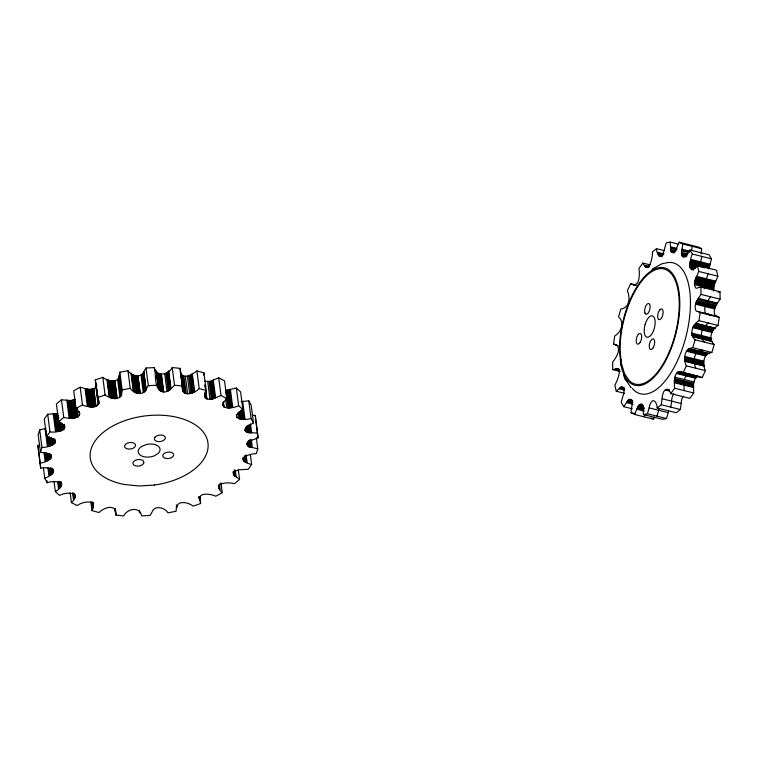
<?xml version="1.0" encoding="UTF-8"?>
<svg xmlns="http://www.w3.org/2000/svg" width="758" height="758" viewBox="0 0 758 758"><rect width="100%" height="100%" fill="white"/><g stroke="black" fill="none" stroke-linecap="round" stroke-linejoin="round"><path stroke-width="1.14" d="M176.557 505.378L176.064 511.262L167.982 512.815C164.78 507.566 154.679 504.847 152.131 511.896L149.923 515.478L141.727 515.857C139.586 506.136 127.335 508.542 123.734 515.914L115.898 515.108C117.452 503.388 103.855 507.159 99.014 512.56L92.002 510.617C98.512 498.698 82.575 501.246 77.212 505.595L71.423 502.62C82.395 492.188 66.249 491.459 59.588 495.438L55.353 491.61L54.064 481.681M632.229 408.78L623.739 406.667L628.06 400.29L630.466 399.343C634.275 402.583 630.514 408.647 631.111 412.712L634.484 414.436L638.056 406.354L640.491 404.005L641.874 404.118L642.86 405.719L643.466 414.569L647.408 413.764L649.142 407.889A7.021 3.146 -76 0 1 650.591 403.36C653.633 396.671 657.328 404.052 657.139 407.984L661.251 404.744L662.122 398.765A7.002 3.146 -76 0 1 662.899 394.065C663.62 388.57 669.399 388.115 670.773 393.591L674.667 388.229C674.089 383.88 673.398 370.368 680.627 372.206L683.053 372.822L686.341 365.858C683.176 359.586 684.038 348.377 692.755 347.695L711.847 352.451L714.207 344.577C707.801 339.129 711.572 329.124 718.034 325.428L719.238 317.403L716.708 316.171A7.021 3.146 -76 0 1 714.813 314.987C712.672 309.131 717.021 303.664 720.1 299.154L720.024 291.764L700.942 287.007L698.004 287.652A7.002 3.146 -76 0 1 695.721 287.974C692.101 282.819 697.142 276.376 698.753 271.44L697.417 265.414C687.364 277.618 689.448 259.113 692.395 254.053L689.913 249.988L685.602 256.365L683.195 257.313C679.329 254.138 683.195 247.942 682.551 243.943L679.177 242.219L675.605 250.292L673.17 252.651L671.711 252.509L670.802 250.936L670.186 242.086L666.254 242.882L664.51 248.766A7.021 3.146 -76 0 1 663.06 253.286C660.114 259.909 656.248 252.717 656.513 248.671L652.401 251.912C653.045 256.327 648.99 275.429 642.879 263.054L638.985 268.417C639.572 272.776 640.254 286.278 633.034 284.449L630.609 283.833L627.321 290.797C630.485 297.06 629.614 308.279 620.897 308.961L618.537 316.835C624.943 322.283 621.172 332.298 614.71 335.984L613.506 344.009L616.036 345.241A7.021 3.146 -76 0 1 617.931 346.434C620.072 352.29 615.723 357.748 612.644 362.258L612.72 369.648L620.139 371.496M678.524 371.666L702.135 377.579L705.423 370.624C702.259 364.352 703.13 353.133 711.847 352.451M713.818 291.157L714.036 285.444L717.845 276.206L716.5 270.18L697.417 265.414M670.773 393.591L689.865 398.357L693.76 392.995C693.627 387.66 692.13 379.341 698.004 376.309M75.573 399.324L70.674 400.537L61.455 399.769L56.376 404.033L58.669 421.694C73.242 428.829 57.75 433.074 49.981 431.908L46.589 436.636C62.867 440.474 51.989 447.4 41.974 447.466L40.468 452.393C56.101 453.076 52.937 460.911 40.193 463.204L40.667 468.046C53.439 466.322 59.228 472.812 44.741 478.213L47.167 482.675C56.604 479.738 69.253 482.931 55.353 491.61M620.612 360.486L620.944 365.081L621.323 363.11L620.12 350.234A59.323 26.634 -76 0 1 656.58 269.355A59.323 26.634 -76 0 1 675.643 332.449A59.323 26.634 -76 0 1 629.311 380.668L624.488 373.599L621.323 363.11M714.207 344.577L695.114 339.811C688.709 334.373 692.48 324.358 698.942 320.672L700.146 312.647L697.625 311.405A7.021 3.146 -76 0 1 695.721 310.221C693.579 304.365 697.928 298.898 701.008 294.398L700.942 287.007M180.66 373.505L180.044 368.36L172.199 367.554C168.608 374.926 156.347 377.294 154.215 367.611L146.01 368L143.802 371.572C141.253 378.63 131.162 375.911 127.95 370.662L119.868 372.206L119.091 375.883L121.517 394.956C118.21 401.38 109.597 398.054 105.087 394.984L97.583 397.609L98.284 401.162C100.539 409.339 86.639 407.122 82.48 404.886L75.999 408.429C86.876 418.35 70.267 419.382 63.757 417.431L58.669 421.694M127.95 370.662L130.243 388.323C133.455 393.573 143.546 396.292 146.095 389.233L143.802 371.572M626.591 380.241A11.086 7.921 -16.8 0 1 624.175 375.087L624.27 374.537M691.656 250.585L692.092 246.322M701.093 254.034L701.633 248.7L698.26 246.985L679.177 242.219M708.948 268.91L711.478 258.819L709.005 254.745L689.913 249.988M121.517 394.956L122.161 389.868L119.868 372.206M670.802 407.122L671.673 401.143A7.002 3.146 -76 0 1 672.441 396.443L673.729 393.677M657.139 407.984L676.231 412.74L680.343 409.5L681.215 403.531A7.002 3.146 -76 0 1 681.992 398.822L683.271 396.064M624.459 373.486L624.298 374.338L624.488 373.599M203.457 375.077L203.94 372.86L196.919 370.918C192.807 373.921 185.388 379.388 180.878 373.95M203.94 372.86L206.233 390.522L204.745 395.78L205.702 398.026L208.024 399.229L212.174 399.134L221.014 395.534L226.813 398.509C215.935 409.576 231.721 409.225 238.647 405.691L242.873 409.519C229.134 417.781 241.736 421.457 251.069 418.463L253.485 422.917L246.123 427.171L244.455 430.26L247.771 432.572L257.559 433.093L258.033 437.925L249.42 441.128L246.634 444.036L248.795 446.794L257.758 448.736L256.251 453.663C246.246 453.739 235.359 460.656 251.637 464.493L248.245 469.23L238.685 469.846L234.127 471.827C231.323 475.711 237.804 477.351 239.566 479.435L234.478 483.699C227.969 481.7 211.368 482.893 222.227 492.7L215.746 496.253C211.615 493.979 197.639 491.847 199.951 499.967L200.643 503.52L193.148 506.145C189.045 502.592 177.4 499.655 176.851 507.585M701.936 256.431L699.407 266.532L689.856 264.154M656.949 416.151L658.693 410.267A7.021 3.146 -76 0 1 659.015 408.685M643.466 414.569L662.558 419.326L666.49 418.53L668.234 412.646A7.021 3.146 -76 0 1 668.565 411.063M692.755 347.695L695.114 339.811M45.887 428.545L39.681 429.805L38.175 434.732L40.468 452.393M97.583 397.609L95.29 379.947L102.794 377.323C106.897 380.876 118.532 383.813 119.091 375.883M96.636 385.756C93.518 391.981 85.104 388.513 80.187 387.215L73.706 390.768L75.999 408.429M620.745 359.927L620.973 359.368M708.294 273.818L704.495 283.066L704.277 288.779M644.025 416.815L645.001 414.73M634.484 414.436L653.567 419.193L654.542 417.108M154.215 367.611C156.546 374.765 153.211 389.896 163.491 392.009C168.399 392.36 171.507 388.371 174.501 385.216L182.337 386.021C180.736 397.58 194.427 394.027 199.212 388.579L206.233 390.522M146.095 389.233L148.303 385.661L146.01 368M710.559 296.776C707.47 301.277 703.121 306.744 705.272 312.599A7.021 3.146 -76 0 0 707.167 313.793L709.696 315.025M612.72 369.648L615.657 369.004C623.72 366.986 616.14 382.837 614.899 385.216L616.245 391.232L620.878 387.177L623.777 387.49M58.044 413.432L47.688 414.247L44.296 418.975L46.589 436.636M708.493 323.05C702.031 326.736 698.26 336.751 704.656 342.19M204.395 381.236L209.881 381.464L218.721 377.872L224.52 380.848L226.813 398.509M652.051 269.223L661.27 264.049L663.809 263.339M228.12 408.031L225.827 390.37L236.344 388.03L240.58 391.858L244.18 419.165M702.296 350.073C693.589 350.755 692.717 361.973 695.882 368.236M40.667 468.046L37.9 445.543L39.871 444.775M688.463 373.921C682.588 376.944 684.086 385.291 684.209 390.616M253.485 422.917L251.192 405.255L248.776 400.802L241.101 401.655M718.072 292.2L720.024 291.764M122.161 389.868L130.243 388.323M148.303 385.661L156.508 385.272M252.3 415.232L255.266 415.431L257.559 433.093M682.551 243.943L701.633 248.7M670.186 242.086L678.666 244.199M682.01 249.268L690.491 251.391M670.517 246.824L676.875 248.406M681.83 250.074L689.249 251.921M670.451 247.601L676.818 249.183M681.688 250.87L689.107 252.717M670.442 248.349L676.799 249.932M692.395 254.053L711.478 258.819M670.536 249.742L675.833 251.059M681.527 252.433L687.885 254.025M670.65 250.367L674.885 251.419M681.508 253.181L686.814 254.508M670.802 250.936L675.037 251.997M681.537 253.902L686.843 255.228M670.991 251.438L674.175 252.234M671.218 251.883L674.402 252.67M681.613 254.574L686.909 255.901M671.484 252.243L673.606 252.774M656.513 248.671L663.942 250.528M681.726 255.2L685.971 256.251M681.878 255.768L686.123 256.82M691.04 259.463L710.123 264.22M690.746 260.202L709.839 264.968M657.679 252.348L664.046 253.939M690.5 260.97L709.583 265.736M657.755 253.03L663.051 254.347M657.859 253.655L663.165 254.972M690.282 261.766L709.365 266.522M690.102 262.562L709.185 267.318M658.2 254.735L662.445 255.797M658.427 255.181L661.611 255.967M658.693 255.541L661.876 256.337M689.96 263.358L709.043 268.124M658.986 255.834L661.109 256.365M659.308 256.043L661.781 256.697M700.468 266.797L704.703 267.858M689.799 264.93L696.166 266.513M689.789 265.679L696.157 267.261M689.818 266.39L695.124 267.707M689.894 267.062L695.2 268.379M690.007 267.678L694.252 268.739M691.4 269.535L693.523 270.066M698.753 271.44L717.845 276.206M642.879 263.054L650.298 264.912M696.716 276.386L715.808 281.152M696.356 277.002L715.438 281.768M696.015 277.674L715.107 282.431M644.764 265.309L649.009 266.371M644.954 265.831L649.199 266.882M695.702 278.375L714.785 283.141M645.181 266.266L648.365 267.062M645.446 266.645L647.559 267.167M695.418 279.124L714.5 283.89M645.731 266.939L647.853 267.46M646.053 267.148L648.175 267.678M695.162 279.901L714.254 284.657M694.944 280.687L714.036 285.444M694.764 281.483L713.856 286.249M694.631 282.289L713.714 287.045M694.536 283.075L713.619 287.841M694.48 283.852L713.562 288.609M694.47 284.591L713.553 289.357M701.008 294.398L720.1 299.154M698.488 298.406L717.58 303.162M698.09 298.832L717.182 303.588M697.692 299.325L716.784 304.091M630.609 283.833L636.208 285.245M633.318 284.743L635.441 285.273M696.953 300.5L716.045 305.266M633.641 284.961L635.763 285.491M696.611 301.172L715.704 305.929M696.299 301.883L715.391 306.639M696.024 302.631L715.107 307.388M695.768 303.399L714.86 308.165M695.55 304.195L714.642 308.951M697.625 311.405L716.708 316.171M700.146 312.647L719.238 317.403M698.942 320.672L718.034 325.428M696.185 323.344L715.277 328.11M695.787 323.543L714.87 328.299M695.38 323.818L714.462 328.584M694.565 324.604L713.657 329.37M694.176 325.106L713.259 329.863M693.797 325.665L712.88 330.431M693.437 326.291L712.52 331.047M693.096 326.954L712.188 331.72M692.784 327.674L711.876 332.43M691.77 333.094L710.852 337.85M691.779 333.804L710.871 338.57M691.855 334.468L710.938 339.233M691.969 335.074L711.061 339.83M692.139 335.604L711.231 340.361M692.357 336.05L711.449 340.806M692.623 336.4L711.705 341.166M692.916 336.666L712.34 341.583M689.666 348.727L709.118 353.541M689.287 348.756L708.37 353.512M688.482 349.068L707.574 353.834M688.075 349.353L707.167 354.119M687.667 349.713L706.759 354.479M687.269 350.149L706.352 354.905M686.871 350.651L705.963 355.407M686.492 351.21L705.584 355.976M684.73 356.402L703.822 361.159M684.626 357.189L703.708 361.945M684.569 357.947L703.651 362.703M684.559 358.676L703.651 363.433M684.616 359.358L703.699 364.124M684.711 359.984L703.803 364.75M684.872 360.543L703.955 365.299M685.071 361.016L704.154 365.782M685.317 361.405L704.4 366.171M613.506 344.009L616.69 344.805M616.036 345.241L618.158 345.771M686.341 365.858L705.423 370.624M679.301 371.505L688.842 373.893M698.042 376.186L689.562 374.073L692.594 375.201M678.922 371.543L702.135 377.579M678.116 371.865L697.208 376.631M677.709 372.15L696.801 376.916M677.301 372.519L696.394 377.276M676.903 372.955L695.986 377.711M676.506 373.457L695.598 378.223M674.904 377.181L693.996 381.947M674.563 378.526L693.655 383.283M674.44 379.303L693.523 384.069M674.364 380.08L693.447 384.837M674.336 380.819L693.428 385.585M674.374 381.52L693.456 386.286M674.459 382.165L693.542 386.931M674.592 382.752L693.674 387.509M616.453 368.454L618.575 368.975M616.055 368.672L619.239 369.468M615.657 369.004L619.902 370.065M674.667 388.229L693.76 392.995M666.888 389.328L669.371 389.906M666.5 389.366L668.622 389.896M666.102 389.489L669.286 390.285M665.704 389.697L668.878 390.493M665.287 389.991L669.532 391.043M621.276 387.016L623.398 387.546M620.878 387.177L624.061 387.973M620.48 387.442L624.725 388.494M620.082 387.802L624.317 388.854M619.684 388.248L623.929 389.309M662.122 398.765L681.215 403.531M619.305 388.778L624.611 390.105M616.245 391.232L624.725 393.355M661.251 404.744L680.343 409.5M629.642 399.314L631.765 399.845M629.254 399.409L631.376 399.94M628.856 399.599L632.039 400.395M628.458 399.902L632.703 400.954M628.06 400.29L632.305 401.352M627.671 400.774L632.977 402.091M627.302 401.323L632.598 402.65M639.6 404.516L642.775 405.312M639.193 404.848L643.438 405.9M626.951 401.958L632.257 403.275M638.805 405.265L643.04 406.326M649.142 407.889L668.234 412.646M626.629 402.64L632.996 404.222M638.416 405.776L642.661 406.838M638.056 406.354L644.414 407.946M637.715 407.008L644.082 408.59M637.412 407.709L643.769 409.292M637.137 408.448L643.504 410.04M636.919 409.225L644.338 411.073M647.408 413.764L666.49 418.53M631.111 412.712L635.356 413.773M621.655 386.959C627.065 390.029 621.342 398.282 621.266 402.593L623.739 406.667M698.753 376.319L699.426 376.669M651.037 417.904L653.567 419.193M630.504 386.864L631.007 387.594L625.17 378.972M96.692 384.799L96.323 383.908L96.607 386.116M95.29 379.947L95.811 382.619M255.882 421.372L258.033 437.925M256.327 437.698L257.758 448.736M248.776 400.802L251.069 418.463M250.481 423.864L251.628 432.695M249.827 425.077L250.832 432.799M251.353 439.754L252.357 447.485M249.031 425.105L250.036 432.837M250.566 439.744L251.571 447.466M248.245 425.086L249.249 432.809M249.799 439.659L250.803 447.391M247.629 426.1L248.491 432.723M249.221 440.625L250.083 447.248M246.909 425.939L247.771 432.572M248.548 440.426L249.401 447.049M250.348 454.554L251.637 464.493M246.388 426.839L247.108 432.354M248.074 441.27L248.795 446.794M242.655 401.285L244.948 418.956M247.686 442.066L248.254 446.481M245.564 427.446L246.142 431.861M247.117 442.53L247.553 445.846M242.105 409.377L243.394 419.316M241.442 410.571L242.588 419.401M240.646 410.599L241.793 419.43M246.085 454.724L247.089 462.446M240.011 411.66L241.016 419.392M245.497 455.691L246.35 462.323M236.344 388.03L238.647 405.691M239.253 411.556L240.258 419.288M244.806 455.501L245.668 462.134M244.332 456.363L245.042 461.878M238.23 412.343L239.092 418.966M243.924 457.169L244.493 461.584M243.593 457.927L244.029 461.234M243.223 457.538L243.65 460.845M242.958 457.889L243.242 460.097M236.344 414.787L236.809 417.743M230.394 389.385L232.687 407.046M229.712 389.688L232.005 407.349M228.982 389.944L231.275 407.605M228.215 390.143L230.508 407.804M238.268 469.505L239.566 479.435M227.419 390.285L229.712 407.946M226.623 390.361L228.916 408.022M235.264 470.102L236.117 476.725M225.657 399.068L226.803 407.899M234.62 469.865L235.482 476.488M234.203 470.68L234.923 476.195M233.862 471.438L234.43 475.853M233.606 472.168L234.042 475.474M233.18 471.599L233.739 475.058M233.256 472.405L233.549 474.612M223.307 401.569L224.027 407.093M223.297 402.574L223.866 406.989M223.117 403.104L223.544 406.411M223.004 403.768L223.288 405.975M222.833 403.313L223.117 405.521M218.721 377.872L221.014 395.534M213.282 380.004L215.575 397.666M212.723 380.393L215.016 398.054M212.088 380.734L214.381 398.395M211.397 381.037L213.69 398.699M210.658 381.283L212.951 398.945M209.881 381.464L212.174 399.134M209.085 381.596L211.378 399.258M220.938 482.77L222.227 492.7M207.72 381.662L210.013 399.324M219.384 483.955L220.095 489.479M219.024 484.732L219.602 489.147M218.759 485.461L219.185 488.768M218.579 486.153L218.863 488.36M218.361 485.717L218.655 487.925M205.02 384.609L205.456 387.925M205.74 390.133L206.887 398.964M204.973 385.651L205.371 387.906M205.797 391.223L206.801 398.954M205.276 391.782L206.138 398.405M204.982 392.511L205.702 398.026M204.916 394.312L205.342 397.618M204.783 394.984L205.067 397.192M204.48 394.056L204.878 396.737M196.919 370.918L199.212 388.579M192.314 373.694L194.607 391.355M191.907 374.139L194.2 391.801M191.404 374.556L193.697 392.218M190.827 374.935L193.119 392.597M190.182 375.276L192.475 392.938M189.481 375.561L191.774 393.222M188.733 375.797L191.025 393.459M187.387 376.053L189.68 393.724M185.35 376.252L187.643 393.923M199.79 496.897L200.643 503.52M183.872 376.139L186.165 393.8M199.525 496.651L199.951 499.967M199.326 497.352L199.61 499.56M199.089 496.916L199.373 499.124M198.956 496.462L199.25 498.669M183.114 375.76L185.407 393.421M182.526 375.466L184.829 393.137M182.005 375.144L184.298 392.805M181.56 374.774L183.853 392.436M181.181 374.376L183.474 392.038M180.65 371.581L183.171 391.611M180.044 368.36L182.953 391.166M180.48 372.557L181.247 378.555M181.484 380.289L182.82 390.702M172.199 367.554L174.501 385.216M168.693 370.833L170.986 388.494M168.466 371.306L170.758 388.968M168.134 371.771L170.427 389.432M167.708 372.206L170 389.868M167.196 372.623L169.489 390.285M166.599 372.993L168.892 390.654M165.945 373.324L168.238 390.986M164.694 373.76L166.987 391.422M161.435 374.348L163.728 392.009M161.198 374.348L163.491 392.009M160.279 374.101L162.572 391.763M159.578 373.912L161.871 391.573M176.406 504.923L176.699 507.13M158.924 373.685L161.217 391.346M158.318 373.4L160.611 391.071M157.778 373.088L160.071 390.749M157.304 372.728L159.606 390.398M156.906 372.339L159.199 390M156.584 371.922L158.886 389.584M156.347 371.477L158.64 389.148M156.12 370.539L158.488 388.683M143.764 372.055L146.057 389.716M143.613 372.538L145.906 390.199M143.366 373.012L145.659 390.673M143.016 373.467L145.309 391.128M142.57 373.902L144.863 391.564M142.04 374.3L144.333 391.971M140.96 374.897L143.253 392.559M137.928 375.921L140.221 393.582M137.842 375.94L140.135 393.61M137.691 375.959L139.984 393.62M136.667 375.854L138.96 393.516M135.881 375.788L138.174 393.449M135.132 375.665L137.425 393.326M134.412 375.494L136.705 393.156M133.74 375.267L136.042 392.938M133.124 375.002L135.417 392.672M132.565 374.698L134.867 392.36M132.082 374.357L134.374 392.019M131.655 373.978L133.958 391.64M131.314 373.561L133.607 391.223M131.058 373.125L133.351 390.787M139.453 510.248L139.813 512.929M119.243 376.338L121.583 394.473M119.063 377.768L121.356 395.43M118.788 378.242L121.081 395.903M118.419 378.697L120.712 396.358M117.575 379.407L119.868 397.069M114.932 380.81L117.149 398.5M114.704 380.876L116.997 398.537M113.643 380.923L115.936 398.594M112.828 380.971L115.121 398.642M112.023 380.971L114.316 398.632M111.227 380.914L113.52 398.575M110.469 380.8L112.762 398.471M109.739 380.649L112.032 398.31M109.057 380.44L111.35 398.102M108.422 380.184L110.715 397.846M107.854 379.891L110.147 397.552M107.342 379.559L109.635 397.22M106.897 379.19L109.199 396.851M102.794 377.323L105.087 394.984M115.036 508.485L115.898 515.108M114.856 508.58L115.282 511.887M98.578 399.627L99.014 402.943M97.185 390.531L97.469 392.739M97.924 395.695L98.928 403.417M96.882 389.546L97.45 393.961M97.735 396.169L98.739 403.9M95.982 383.501L98.284 401.162M95.878 387.025L98.17 404.687M93.793 388.721L96.029 406.421M93.594 388.816L95.887 406.478M92.542 389.025L94.835 406.686M91.746 389.186L94.039 406.847M90.932 389.299L93.225 406.961M90.117 389.356L92.41 407.018M89.302 389.366L91.595 407.027M88.515 389.328L90.808 406.989M87.739 389.233L90.031 406.894M86.999 389.081L89.302 406.743M86.308 388.892L88.601 406.553M85.663 388.655L87.956 406.316M85.067 388.371L87.359 406.032M80.187 387.215L82.48 404.886M93.177 502.658L93.49 505.349M92.997 502.526L93.423 505.842M92.846 503.018L93.272 506.325M92.467 502.402L93.035 506.818M92.002 501.768L92.722 507.291M79.4 411.471L79.694 414.152M90.856 501.777L92.002 510.617M79.012 411.66L79.448 414.977M76.842 408.079L77.989 416.909M76.719 408.155L77.866 416.985M74.597 399.665L76.89 417.326M73.858 399.93L76.151 417.592M73.09 400.158L75.383 417.819M72.294 400.328L74.587 417.99M71.489 400.461L73.782 418.122M70.674 400.537L72.967 418.198M69.859 400.556L72.152 418.217M69.054 400.527L71.356 418.189M68.277 400.451L70.579 418.113M67.538 400.319L69.831 417.98M66.827 400.139L69.12 417.8M74.909 494.368L75.194 496.575M74.824 494.86L75.108 497.068M74.502 494.244L74.928 497.551M74.104 493.619L74.672 498.034M61.455 399.769L63.757 417.431M73.621 492.984L74.341 498.508M64.402 424.309L64.762 427.332M73.204 493.439L73.924 498.954M72.578 492.766L73.441 499.389M63.53 424.887L63.985 429.435M62.431 424.385L63.151 429.9M61.654 423.637L62.516 430.26M70.134 492.691L71.423 502.62M60.82 422.85L61.824 430.582M59.948 422.035L61.104 430.866M58.328 415.64L58.764 418.956M59.048 421.164L60.337 431.094M57.257 413.622L59.55 431.283M56.443 413.764L58.745 431.425M55.628 413.849L57.93 431.52M54.822 413.887L57.115 431.558M54.017 413.877L56.31 431.539M53.231 413.811L55.523 431.473M61.313 481.936L61.663 484.618M61.351 482.893L61.635 485.101M61.095 482.278L61.521 485.594M60.896 482.77L61.332 486.077M54.699 438.825L54.983 441.033M60.479 482.145L61.047 486.56M54.69 439.668L55.116 442.975M54.623 439.811L55.05 443.127M59.977 481.51L60.687 487.024M59.541 481.955L60.252 487.47M53.827 439.261L54.396 443.676M58.887 481.273L59.749 487.896M53.183 438.588L53.903 444.112M58.319 481.662L59.181 488.294M52.624 438.986L53.344 444.51M57.693 482.031L58.555 488.654M51.866 438.247L52.728 444.88M51.051 437.48L52.056 445.211M47.688 414.247L49.981 431.908M50.331 437.773L51.336 445.496M49.441 436.911L50.587 445.742M53.316 469.401L53.6 471.609M51.307 454.885L51.582 457.235M53.183 469.894L53.467 472.101M48.654 437.12L49.801 445.95M52.814 469.268L53.25 472.585M50.72 454.544L51.156 457.86M52.368 468.643L52.946 473.058M50.255 453.909L50.833 458.325M47.849 437.271L48.995 446.102M51.847 467.999L52.567 473.523M49.857 454.374L50.426 458.789M51.392 468.444L52.112 473.958M46.181 430.752L46.608 434.059M46.892 436.267L48.18 446.206M49.242 453.701L49.952 459.215M50.729 467.752L51.591 474.375M48.692 454.108L49.412 459.623M45.073 428.592L47.366 446.254M50.142 468.141L51.004 474.764M47.953 453.379L48.806 460.002M49.497 468.491L50.36 475.114M47.29 453.72L48.152 460.343M48.664 467.705L49.658 475.427M46.446 452.924L47.441 460.646M47.925 467.97L48.929 475.702M45.698 453.18L46.702 460.911M44.921 453.398L45.925 461.12M43.983 452.46L45.129 461.29M46.882 480.468L47.167 482.675M39.681 429.805L41.974 447.466M43.452 468.273L44.741 478.213M37.9 445.543L40.193 463.204M255.266 415.431L255.74 420.264M664.69 263.282A67.471 30.292 -76 0 1 685.886 336.94A67.471 30.292 -76 0 1 632.305 388.428M627.425 381.283A11.105 8.641 -24.5 0 1 624.204 375.144M135.502 445.306L135.331 446.159A5.505 3.231 -7.4 0 1 128.671 449.068L127.344 448.869A5.505 3.231 -7.4 0 1 127.23 443.24L128.547 442.795A5.505 3.231 -7.4 0 1 132.707 442.748L133.853 443.155A5.505 3.231 -7.4 0 1 135.502 445.306M645.105 324.481L644.48 327.276A11.01 4.936 -76 0 0 646.621 337.092L647.91 337.263A11.01 4.936 -76 0 0 654.23 328.602L654.865 325.807A11.01 4.936 -76 0 0 652.714 315.991L651.435 315.821A11.01 4.936 -76 0 0 645.105 324.481M155.068 437.129L154.537 437.963A5.505 3.231 -7.4 0 0 157.162 441.383A5.505 3.231 -7.4 0 0 163.756 440.256L164.619 439.507A5.505 3.231 -7.4 0 0 162.525 435.253A5.505 3.231 -7.4 0 0 155.068 437.129M143.688 463.176L143.158 464.01A5.505 3.231 -7.4 0 1 135.71 465.876A5.505 3.231 -7.4 0 1 133.616 461.622L134.469 460.873A5.505 3.231 -7.4 0 1 141.073 459.755A5.505 3.231 -7.4 0 1 143.688 463.176M659.82 309.88L659.147 310.818A5.505 2.473 -76 0 0 657.717 317.356A5.505 2.473 -76 0 0 660.256 319.345L660.967 318.711A5.505 2.473 -76 0 0 663.079 311.225A5.505 2.473 -76 0 0 659.82 309.88M640.188 342.265L639.515 343.203A5.505 2.473 -76 0 1 636.265 341.849A5.505 2.473 -76 0 1 638.369 334.373L639.079 333.728A5.505 2.473 -76 0 1 641.628 335.728A5.505 2.473 -76 0 1 640.188 342.265M141.395 446.604L139.652 448.101A11.01 6.471 -7.4 0 0 138.534 453.132L139.624 454.611A11.01 6.471 -7.4 0 0 151.922 456.619L154.566 455.748L158.583 453.038A11.01 6.471 -7.4 0 0 159.701 448.006L158.612 446.528A11.01 6.471 -7.4 0 0 146.313 444.52L141.395 446.604M171.554 457.614L170.323 458.145A5.505 3.231 -7.4 0 1 162.733 455.662A5.505 3.231 -7.4 0 1 170.711 452.223A5.505 3.231 -7.4 0 1 171.554 457.614M154.329 485.054L139.093 485.982L124.246 484.466A59.323 34.868 -7.4 0 1 107.342 429.331A59.323 34.868 -7.4 0 1 202.557 431.188A59.323 34.868 -7.4 0 1 154.329 485.054M644.935 312.978L644.698 311.936A5.505 2.473 -76 0 1 646.801 304.46A5.505 2.473 -76 0 1 650.061 305.815L650.118 307.066A5.505 2.473 -76 0 1 647.948 313.291A5.505 2.473 -76 0 1 644.935 312.978M620.745 363.859L619.513 350.727A60.545 27.174 -76 0 1 661.706 267.441A60.545 27.174 -76 0 1 669.646 352.318A60.545 27.174 -76 0 1 620.745 363.859M652.865 348.206A5.505 2.473 -76 0 0 653.756 339.101A5.505 2.473 -76 0 0 649.274 345.307A5.505 2.473 -76 0 0 652.865 348.206"/></g></svg>
